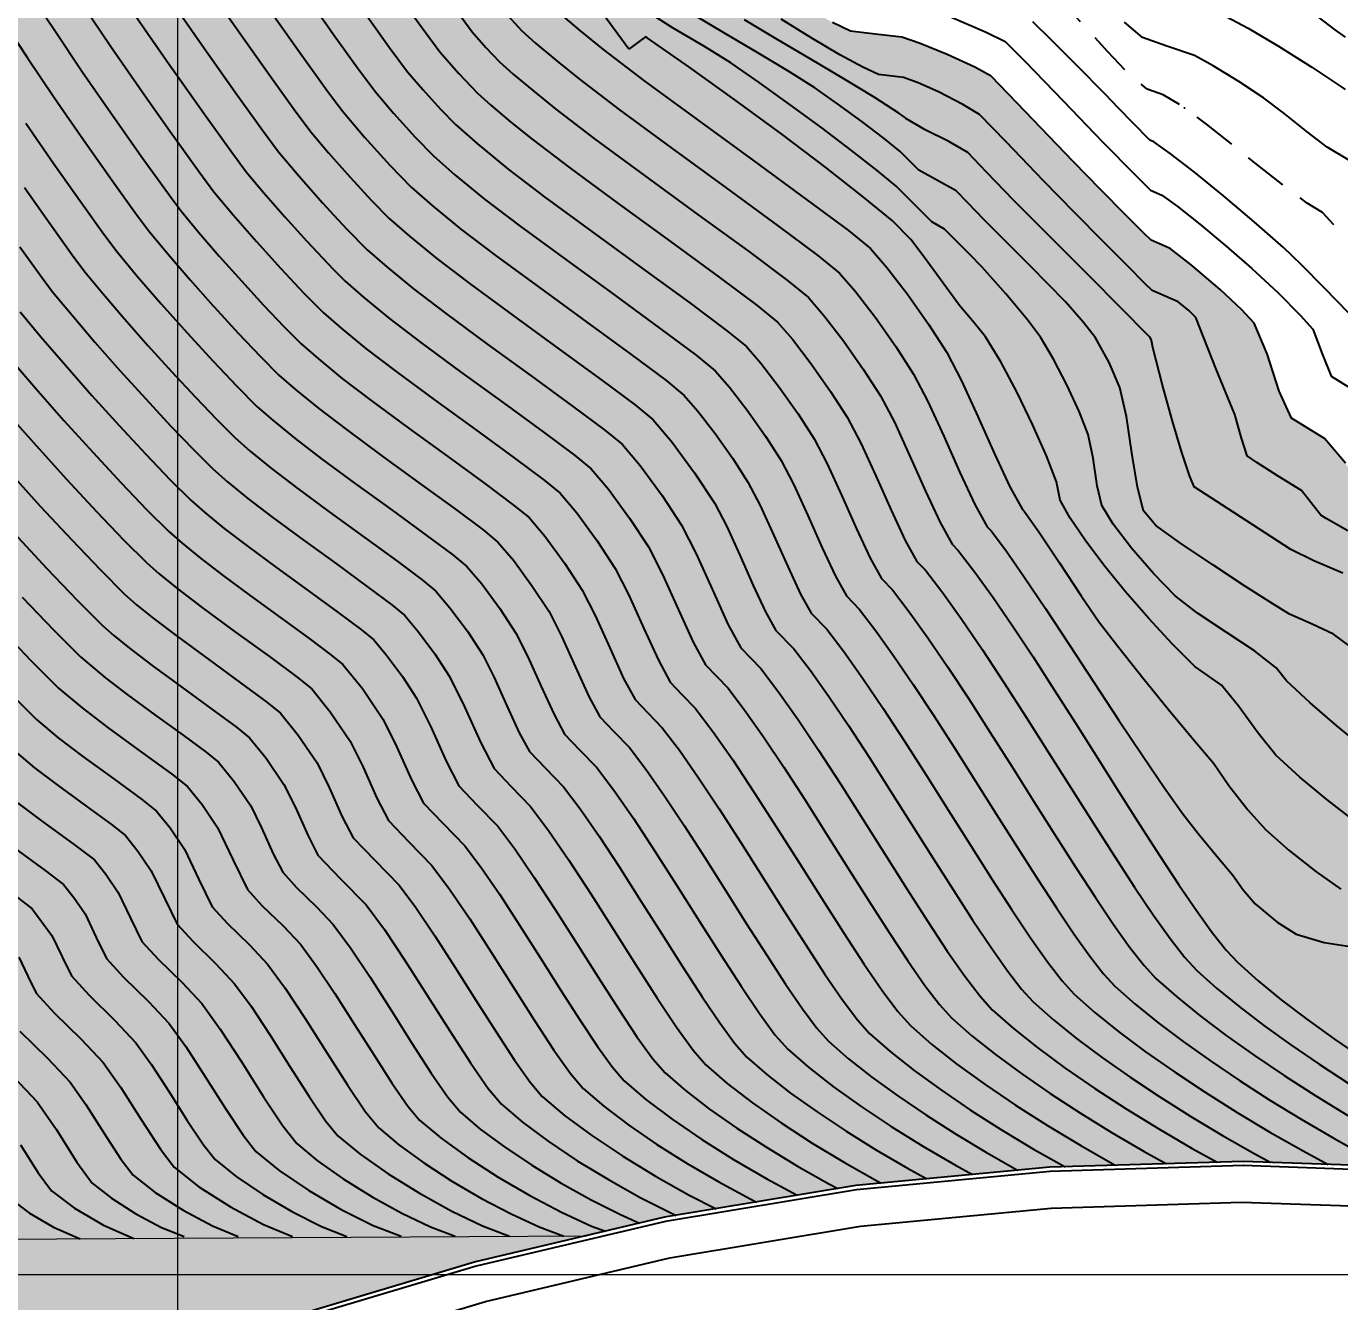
# Model space of a CAD drawing. Extents: x 61466 to 63015, y 108404 to 110397.
# Drawn here: x 62395.66 to 62433.29, y 109204.29 to 109240.82 of the extents above; entities that cross this region are included whole.
import ezdxf
from ezdxf import colors
from ezdxf.entities.mleader import LeaderData, LeaderLine
from ezdxf.math import Vec2, Vec3

# ---------------------------------------------------------------- set-up
doc = ezdxf.new("R2010")
doc.units = 0
doc.header["$LTSCALE"] = 1.000015
doc.header["$MEASUREMENT"] = 0
doc.linetypes.add('TRATTEGGIATA2', pattern=[0.375, 0.25, -0.125])
for name, color, linetype in [('colore lago', 131, 'Continuous'), ('coordinate', 2, 'Continuous'), ('Couronnement', 7, 'Continuous'), ('curve livello 1m', 2, 'Continuous'), ('curve livello 5m', 7, 'Continuous'), ('LIN025CO', 7, 'Continuous')]:
    doc.layers.add(name, color=color, linetype=linetype)
doc.layers.add('Colori bordi', color=5, linetype='Continuous', plot=False)
doc.layers.add('no_plot', color=5, linetype='Continuous', plot=False)
doc.layers.add('LINE035', color=1, linetype='Continuous', lineweight=35)
doc.styles.add('ARIAL', font='arial.ttf')

msp = doc.modelspace()

# ---------------------------------------------------------------- hatches: boundary and pattern name
at = {"layer": 'colore lago', "linetype": 'Continuous', "lineweight": 0}
msp.add_hatch(color=256, dxfattribs=at).paths.add_polyline_path([(62395.432, 109267.497), (62396.026, 109266.925), (62396.545, 109265.876), (62395.703, 109265.642), (62400.102, 109260.013), (62413.395, 109263.699), (62414.097, 109262.8), (62408.577, 109253.044), (62412.975, 109247.414), (62413.775, 109248.828), (62413.775, 109247.267), (62414.821, 109245.294), (62415.316, 109244.359), (62415.726, 109243.586), (62415.989, 109243.089), (62416.308, 109242.486), (62417.091, 109241.948), (62417.986, 109241.38), (62418.762, 109240.929), (62419.277, 109240.681), (62419.98, 109240.594), (62420.747, 109240.508), (62421.269, 109240.325), (62422.042, 109240.006), (62422.834, 109239.647), (62423.302, 109239.389), (62424.281, 109238.376), (62425.656, 109236.946), (62426.449, 109236.138), (62427.156, 109235.422), (62427.673, 109234.904), (62427.895, 109234.691), (62428.432, 109234.455), (62429.04, 109233.991), (62429.869, 109233.283), (62430.484, 109232.701), (62430.843, 109232.314), (62431.218, 109231.435), (62431.557, 109230.367), (62431.913, 109229.599), (62432.355, 109229.318), (62432.858, 109229.013), (62433.455, 109228.302), (62434.097, 109227.397), (62434.701, 109226.672), (62435.197, 109226.351), (62435.685, 109226.081), (62436.144, 109225.827), (62436.707, 109225.46), (62437.492, 109224.926), (62438.358, 109224.324), (62439.162, 109223.749), (62440.078, 109223.067), (62441.13, 109222.261), (62442.002, 109221.573), (62442.908, 109220.83), (62443.789, 109220.092), (62444.562, 109219.43), (62445.144, 109218.915), (62445.453, 109218.618), (62446.014, 109217.736), (62446.501, 109217.012), (62447.153, 109216.771), (62448.876, 109216.153), (62447.183, 109207.821), (62446.943, 109206.638), (62441.595, 109207.566), (62436.09, 109208.111), (62430.527, 109208.307), (62424.984, 109208.14), (62419.433, 109207.618), (62413.953, 109206.708), (62408.529, 109205.43), (62403.21, 109203.835), (62398.021, 109201.868), (62392.955, 109199.558), (62388.067, 109196.944), (62383.347, 109193.985), (62379.143, 109190.99), (62374.987, 109187.599), (62370.912, 109183.823), (62367.864, 109180.621), (62364.577, 109176.791), (62361.992, 109173.373), (62358.884, 109168.77), (62356.087, 109163.954), (62353.615, 109158.995), (62351.491, 109153.861), (62349.698, 109148.591), (62348.257, 109143.219), (62347.162, 109137.77), (62346.433, 109132.277), (62346.076, 109126.898), (62346.067, 109121.341), (62346.414, 109115.779), (62347.156, 109110.285), (62348.241, 109104.828), (62349.108, 109101.614), (62347.868, 109098.968), (62343.805, 109097.411), (62343.071, 109098.002), (62342.215, 109098.471), (62341.494, 109098.676), (62340.731, 109098.468), (62339.788, 109097.966), (62338.814, 109097.438), (62337.958, 109097.152), (62337.463, 109097.238), (62336.538, 109097.445), (62334.253, 109098.04), (62331.322, 109098.856), (62328.139, 109099.756), (62325.098, 109100.605), (62322.593, 109101.266), (62321.848, 109101.432), (62320.984, 109101.616), (62320.474, 109101.737), (62319.859, 109102.034), (62319.103, 109102.406), (62317.961, 109102.895), (62316.581, 109103.457), (62315.066, 109104.06), (62313.523, 109104.67), (62312.055, 109105.255), (62310.769, 109105.782), (62309.769, 109106.218), (62309.112, 109106.546), (62308.074, 109107.202), (62305.134, 109108.9), (62301.974, 109110.917), (62300, 109112.216), (62300, 109301.173), (62331.882, 109318.75), (62334.507, 109316.583), (62338.392, 109313.671), (62343.084, 109310.793), (62348.103, 109307.499), (62352.959, 109303.893), (62356.982, 109301.743), (62363.411, 109296.783), (62364.524, 109296.264), (62365.637, 109295.744), (62364.74, 109295.415), (62363.36, 109294.91), (62368.197, 109289.653), (62381.151, 109294.398), (62381.923, 109293.558), (62377.207, 109283.389), (62382.044, 109278.132), (62383.531, 109281.339), (62384.61, 109280.843), (62384.891, 109280.571), (62385.513, 109280.078), (62386.29, 109279.511), (62387.153, 109278.905), (62388.028, 109278.295), (62388.845, 109277.717), (62389.533, 109277.207), (62390.019, 109276.799), (62390.461, 109276.26), (62391.046, 109275.538), (62391.593, 109274.911), (62392.228, 109274.192), (62392.561, 109273.803), (62392.862, 109273.159), (62393.16, 109272.316), (62393.758, 109270.407), (62394.064, 109269.526), (62394.378, 109268.819)])

# ---------------------------------------------------------------- linework, layer by layer
at = {"layer": 'Colori bordi', "linetype": 'Continuous', "lineweight": 0, "flags": 128}
for points in [[(62418.762, 109240.929), (62419.277, 109240.681), (62419.98, 109240.594), (62420.747, 109240.508), (62420.747, 109240.508), (62421.269, 109240.325), (62422.042, 109240.006), (62422.834, 109239.647), (62423.302, 109239.389), (62423.302, 109239.389), (62424.281, 109238.376), (62425.656, 109236.946), (62425.656, 109236.946), (62426.449, 109236.138), (62427.156, 109235.422), (62427.673, 109234.904), (62427.895, 109234.691), (62428.432, 109234.455), (62428.432, 109234.455), (62429.04, 109233.991), (62429.869, 109233.283), (62429.869, 109233.283), (62430.484, 109232.701), (62430.843, 109232.314), (62430.843, 109232.314), (62431.218, 109231.435), (62431.557, 109230.367), (62431.913, 109229.599), (62431.913, 109229.599), (62432.355, 109229.318), (62432.858, 109229.013), (62432.858, 109229.013), (62433.455, 109228.302)], [(62436.09, 109208.111), (62430.527, 109208.307), (62424.984, 109208.14), (62419.433, 109207.618), (62413.953, 109206.708), (62408.529, 109205.43), (62403.21, 109203.835)]]:
    msp.add_lwpolyline(points, dxfattribs=at)
at = {"layer": 'coordinate', "linetype": 'Continuous', "lineweight": 0}
for p, q in [((62400, 109253.661), (62400, 109232.825)), ((62400, 109232.825), (62400, 109181.127)), ((62340.187, 109205.071), (62522.9, 109205.071))]:
    msp.add_line(p, q, dxfattribs=at)
at = {"layer": 'Couronnement', "linetype": 'Continuous'}
for p, q in [((62424.984, 109208.14), (62419.433, 109207.618)), ((62424.995, 109208.021), (62419.444, 109207.499)), ((62430.527, 109208.307), (62424.984, 109208.14)), ((62430.531, 109208.188), (62424.988, 109208.021)), ((62436.074, 109207.992), (62430.523, 109208.188)), ((62436.09, 109208.111), (62430.527, 109208.307)), ((62419.433, 109207.618), (62413.953, 109206.708)), ((62419.444, 109207.499), (62413.973, 109206.59)), ((62419.561, 109206.456), (62425.024, 109206.971)), ((62425.024, 109206.971), (62430.475, 109207.141)), ((62430.475, 109207.141), (62435.927, 109206.952)), ((62413.953, 109206.708), (62408.529, 109205.43)), ((62413.981, 109206.591), (62408.555, 109205.313)), ((62414.098, 109205.543), (62419.561, 109206.456)), ((62408.529, 109205.43), (62403.21, 109203.835)), ((62408.555, 109205.313), (62403.244, 109203.721)), ((62408.817, 109204.299), (62414.098, 109205.543)), ((62403.639, 109202.751), (62408.817, 109204.299))]:
    msp.add_line(p, q, dxfattribs=at)
at = {"layer": 'curve livello 1m', "color": 152, "linetype": 'TRATTEGGIATA2', "ltscale": 5, "flags": 128}
msp.add_lwpolyline([(62449.759, 109220.496), (62448.276, 109221.689), (62447.444, 109222.293), (62446.711, 109222.772), (62446.711, 109222.772), (62446.04, 109223.108), (62445.194, 109223.478), (62444.395, 109223.83), (62443.867, 109224.115), (62443.867, 109224.115), (62443.461, 109224.523), (62442.915, 109225.144), (62442.426, 109225.659), (62442.426, 109225.659), (62442.022, 109225.976), (62441.327, 109226.495), (62440.565, 109227.062), (62439.958, 109227.526), (62439.958, 109227.526), (62439.101, 109228.215), (62438.297, 109228.876), (62437.668, 109229.408), (62437.338, 109229.709), (62437.338, 109229.709), (62437.023, 109230.091), (62436.567, 109230.699), (62436.053, 109231.418), (62435.565, 109232.136), (62435.565, 109232.136), (62435.174, 109232.791), (62434.735, 109233.561), (62434.437, 109234.041), (62434.437, 109234.041), (62433.864, 109234.552), (62433.162, 109235.099), (62432.794, 109235.481), (62432.794, 109235.481), (62432.798, 109235.49), (62432.36, 109235.755), (62431.737, 109236.216), (62430.997, 109236.801), (62430.218, 109237.43), (62429.474, 109238.019), (62428.842, 109238.487), (62428.842, 109238.487), (62428.236, 109238.857), (62427.777, 109239.015), (62427.254, 109239.449), (62426.646, 109240.088), (62426.003, 109240.806), (62425.373, 109241.477), (62424.805, 109241.974), (62424.805, 109241.974), (62424.471, 109242.162), (62423.833, 109242.483), (62422.982, 109242.893), (62422.008, 109243.347), (62421.004, 109243.803), (62421.004, 109243.803), (62420.615, 109243.964), (62419.736, 109244.068), (62419.147, 109244.38), (62418.495, 109244.844), (62417.978, 109245.32), (62417.978, 109245.32), (62417.657, 109245.805), (62417.216, 109246.619), (62416.701, 109247.625), (62416.162, 109248.688), (62415.486, 109249.974), (62414.681, 109250.428)], dxfattribs=at)
at = {"layer": 'curve livello 5m', "color": 2}
msp.add_line((62413.401, 109240.514), (62412.922, 109240.163), dxfattribs=at)
at = {"layer": 'curve livello 5m', "color": 2, "flags": 128}
for points in [[(62412.922, 109240.163), (62401.62, 109255.569), (62396.35, 109259.827)], [(62395.321, 109245.83), (62395.964, 109245.153), (62396.504, 109244.544), (62396.504, 109244.544), (62397.057, 109243.733), (62398.04, 109242.25), (62398.897, 109240.97), (62398.897, 109240.97), (62399.834, 109239.624)], [(62405.172, 109241.467), (62406.065, 109240.221), (62406.59, 109239.517), (62406.59, 109239.517), (62407.021, 109239.009), (62407.528, 109238.449), (62407.957, 109238.006), (62407.957, 109238.006), (62408.595, 109237.449), (62409.474, 109236.728), (62409.474, 109236.728), (62410.523, 109235.929), (62411.871, 109234.937), (62413.32, 109233.883), (62414.672, 109232.897), (62415.729, 109232.109), (62416.294, 109231.649), (62416.711, 109231.169), (62417.235, 109230.485), (62417.773, 109229.722), (62418.236, 109229.002), (62418.613, 109228.283), (62419.03, 109227.374), (62419.451, 109226.423), (62419.842, 109225.582), (62420.168, 109224.999), (62420.479, 109224.678), (62420.962, 109224.05), (62421.494, 109223.305), (62422.064, 109222.465), (62422.662, 109221.554), (62423.279, 109220.594), (62423.905, 109219.608), (62424.529, 109218.62), (62425.142, 109217.651), (62425.733, 109216.726), (62426.294, 109215.867), (62426.813, 109215.097), (62427.282, 109214.439), (62427.689, 109213.917), (62428.025, 109213.552), (62428.616, 109213.028), (62429.291, 109212.481), (62430.038, 109211.917), (62430.846, 109211.343), (62431.705, 109210.765), (62432.603, 109210.19), (62433.528, 109209.624)], [(62430.036, 109241.101), (62430.666, 109240.765), (62431.538, 109240.249), (62432.496, 109239.648), (62433.382, 109239.06), (62433.449, 109239.007)], [(62433.455, 109228.302), (62432.858, 109229.013), (62432.858, 109229.013), (62432.355, 109229.318), (62431.913, 109229.599), (62431.913, 109229.599), (62431.557, 109230.367), (62431.218, 109231.435), (62430.843, 109232.314), (62430.843, 109232.314), (62430.484, 109232.701), (62429.869, 109233.283), (62429.869, 109233.283), (62429.04, 109233.991), (62428.432, 109234.455), (62428.432, 109234.455), (62427.895, 109234.691), (62427.673, 109234.904), (62427.156, 109235.422), (62426.449, 109236.138), (62425.656, 109236.946), (62425.656, 109236.946), (62424.281, 109238.376), (62423.302, 109239.389), (62423.302, 109239.389), (62422.834, 109239.647), (62422.042, 109240.006), (62421.269, 109240.325), (62420.747, 109240.508), (62420.747, 109240.508), (62419.98, 109240.594), (62419.277, 109240.681), (62418.762, 109240.929)], [(62433.721, 109218.053), (62432.921, 109218.672), (62432.149, 109219.318), (62431.465, 109219.947), (62431.465, 109219.947), (62430.955, 109220.569), (62430.403, 109221.338), (62429.901, 109221.947), (62429.901, 109221.947), (62429.144, 109222.487), (62428.494, 109223.129), (62427.821, 109223.853), (62427.158, 109224.618), (62426.539, 109225.381), (62425.997, 109226.1), (62425.566, 109226.736), (62425.281, 109227.244), (62425.281, 109227.244), (62425.178, 109227.776), (62424.895, 109228.515), (62424.502, 109229.399), (62424.047, 109230.328), (62423.58, 109231.205), (62423.148, 109231.928), (62423.148, 109231.928), (62422.82, 109232.324), (62422.404, 109232.82), (62422.404, 109232.82), (62421.93, 109233.459), (62421.387, 109234.209), (62421.009, 109234.708), (62421.009, 109234.708), (62420.466, 109235.253), (62419.652, 109235.924), (62418.567, 109236.772), (62417.306, 109237.725), (62415.967, 109238.711), (62414.649, 109239.655), (62413.447, 109240.486), (62413.447, 109240.486), (62413.401, 109240.514)], [(62399.834, 109239.624), (62399.845, 109239.609), (62400.768, 109238.3), (62401.523, 109237.248), (62401.967, 109236.653), (62401.967, 109236.653), (62402.466, 109236.053), (62403.067, 109235.365), (62403.702, 109234.663), (62404.302, 109234.024), (62404.469, 109233.855)], [(62395.61, 109236.203), (62396.364, 109235.134), (62396.981, 109234.274), (62397.343, 109233.788), (62397.343, 109233.788), (62397.864, 109233.157), (62398.479, 109232.44), (62399.15, 109231.68), (62399.839, 109230.918), (62400.509, 109230.196), (62401.122, 109229.555), (62401.641, 109229.037), (62402.082, 109228.652), (62402.689, 109228.154), (62403.414, 109227.602), (62404.345, 109226.917), (62405.346, 109226.189), (62406.28, 109225.508), (62407.01, 109224.963), (62407.399, 109224.645), (62407.803, 109224.168), (62408.3, 109223.491), (62408.741, 109222.817), (62409.072, 109222.172), (62409.436, 109221.361), (62409.787, 109220.587), (62410.076, 109220.052), (62410.536, 109219.571), (62411.056, 109219.038), (62411.537, 109218.403), (62412.078, 109217.62), (62412.66, 109216.733), (62413.265, 109215.786), (62413.874, 109214.823), (62414.467, 109213.887), (62415.026, 109213.023), (62415.531, 109212.274), (62415.965, 109211.684), (62416.306, 109211.297), (62416.882, 109210.796), (62417.56, 109210.268), (62418.322, 109209.724), (62419.148, 109209.176), (62420.017, 109208.635), (62420.911, 109208.113), (62421.466, 109207.809)], [(62404.469, 109233.855), (62404.799, 109233.521), (62405.338, 109233.05), (62406.082, 109232.441), (62406.968, 109231.765), (62408.108, 109230.927), (62409.333, 109230.036), (62410.476, 109229.203), (62411.37, 109228.536), (62411.846, 109228.147), (62412.341, 109227.563), (62412.949, 109226.734), (62413.489, 109225.91), (62413.893, 109225.12), (62414.339, 109224.128), (62414.768, 109223.181), (62415.122, 109222.526), (62415.768, 109221.858), (62416.25, 109221.227), (62416.786, 109220.465), (62417.363, 109219.602), (62417.966, 109218.67), (62418.584, 109217.699), (62419.201, 109216.721), (62419.806, 109215.767), (62420.384, 109214.866), (62420.923, 109214.051), (62421.408, 109213.351), (62421.827, 109212.799), (62422.166, 109212.424), (62422.75, 109211.91), (62423.428, 109211.371), (62424.183, 109210.815), (62425.001, 109210.25), (62425.869, 109209.686), (62426.771, 109209.131), (62427.693, 109208.592), (62428.328, 109208.241)], [(62395.142, 109228.097), (62396.067, 109227.076), (62396.965, 109226.107), (62397.787, 109225.247), (62398.483, 109224.552), (62398.825, 109224.253), (62399.296, 109223.867), (62399.994, 109223.338), (62400.892, 109222.681), (62401.806, 109222.016), (62402.554, 109221.463), (62402.952, 109221.144), (62403.457, 109220.52), (62403.994, 109219.725), (62404.344, 109219.02), (62404.718, 109218.181), (62405.03, 109217.579), (62405.647, 109216.933), (62406.345, 109216.218), (62406.822, 109215.579), (62407.367, 109214.772), (62407.952, 109213.865), (62408.546, 109212.925), (62409.122, 109212.018), (62409.65, 109211.212), (62410.101, 109210.574), (62410.447, 109210.17), (62411.087, 109209.626), (62411.868, 109209.048), (62412.75, 109208.459), (62413.694, 109207.884), (62414.659, 109207.345), (62415.431, 109206.954)], [(62395.325, 109220.067), (62395.904, 109219.58), (62396.552, 109219.092), (62397.371, 109218.495), (62398.107, 109217.955), (62398.505, 109217.642), (62398.864, 109217.198), (62399.247, 109216.632), (62399.63, 109215.828), (62399.984, 109215.105), (62400.435, 109214.612), (62401.092, 109213.97), (62401.633, 109213.398), (62402.104, 109212.755), (62402.649, 109211.926), (62403.219, 109211.027), (62403.765, 109210.17), (62404.238, 109209.47), (62404.588, 109209.042), (62405.226, 109208.514), (62406.028, 109207.952), (62406.926, 109207.396), (62407.851, 109206.887), (62408.735, 109206.465), (62409.509, 109206.168)], [(62395.48, 109212.038), (62396.271, 109211.266), (62396.922, 109210.578), (62397.372, 109209.942), (62397.891, 109209.128), (62398.377, 109208.374), (62398.728, 109207.915), (62399.354, 109207.421), (62400.158, 109206.908), (62401, 109206.46), (62401.738, 109206.158)]]:
    msp.add_lwpolyline(points, dxfattribs=at)
at = {"layer": 'LIN025CO', "linetype": 'Continuous', "lineweight": 0}
msp.add_line((62385.493, 109206.024), (62411.719, 109206.182), dxfattribs=at)
at = {"layer": 'no_plot', "flags": 128}
for points in [[(62421.561, 109248.682), (62422.205, 109247.879), (62422.748, 109247.244), (62423.38, 109246.575), (62424.03, 109245.924), (62424.592, 109245.391), (62424.963, 109245.078), (62425.71, 109244.719), (62426.452, 109244.362), (62426.921, 109243.891), (62427.367, 109243.451), (62428.027, 109243.177), (62429.028, 109242.865), (62430.091, 109242.539), (62430.936, 109242.223), (62431.411, 109241.952), (62432.039, 109241.55), (62432.502, 109241.212), (62433.154, 109240.721), (62433.449, 109240.503)], [(62399.834, 109247.359), (62400.036, 109247.063), (62401.163, 109245.362), (62402.146, 109243.895), (62403.232, 109242.334), (62404.291, 109240.834), (62404.469, 109240.585)], [(62399.834, 109245.411), (62400.382, 109244.584), (62401.334, 109243.163), (62402.385, 109241.652), (62403.41, 109240.2), (62404.248, 109239.032), (62404.469, 109238.736)], [(62395.259, 109244.268), (62395.78, 109243.682), (62396.312, 109242.901), (62397.259, 109241.472), (62398.085, 109240.239), (62398.998, 109238.928), (62399.834, 109237.742)], [(62399.834, 109243.458), (62400.522, 109242.432), (62401.538, 109240.971), (62402.529, 109239.567), (62403.34, 109238.437), (62403.816, 109237.799), (62404.326, 109237.191), (62404.469, 109237.029)], [(62395.568, 109242.068), (62396.478, 109240.694), (62397.273, 109239.508), (62398.151, 109238.246), (62399.006, 109237.034), (62399.706, 109236.058), (62399.834, 109235.887)], [(62406.052, 109242.1), (62406.974, 109240.816), (62407.515, 109240.09), (62408.052, 109239.468), (62408.589, 109238.903), (62408.971, 109238.563), (62409.55, 109238.075), (62410.153, 109237.586), (62411.234, 109236.761), (62412.624, 109235.739), (62414.118, 109234.653), (62415.511, 109233.636), (62416.601, 109232.824), (62417.183, 109232.349), (62417.613, 109231.854), (62418.153, 109231.15), (62418.708, 109230.362), (62419.186, 109229.621), (62419.574, 109228.879), (62420.004, 109227.942), (62420.438, 109226.962), (62420.842, 109226.095), (62421.177, 109225.494), (62421.421, 109225.242), (62421.919, 109224.595), (62422.467, 109223.827), (62423.054, 109222.962), (62423.671, 109222.023), (62424.307, 109221.034), (62424.951, 109220.018), (62425.594, 109218.999), (62426.226, 109218.001), (62426.836, 109217.048), (62427.413, 109216.163), (62427.948, 109215.37), (62428.431, 109214.692), (62428.85, 109214.153), (62429.197, 109213.777), (62429.765, 109213.272), (62430.41, 109212.746), (62431.121, 109212.203), (62431.89, 109211.65), (62432.707, 109211.092), (62433.563, 109210.535)], [(62399.834, 109241.522), (62400.691, 109240.29), (62401.648, 109238.934), (62402.432, 109237.842), (62402.891, 109237.226), (62403.468, 109236.538), (62404.162, 109235.754), (62404.469, 109235.422)], [(62394.823, 109241.236), (62395.697, 109239.916), (62396.461, 109238.777), (62397.304, 109237.565), (62398.125, 109236.401), (62398.798, 109235.464), (62399.193, 109234.934), (62399.726, 109234.29), (62399.834, 109234.165)], [(62407.882, 109241.411), (62408.44, 109240.663), (62408.83, 109240.21), (62409.22, 109239.8), (62409.614, 109239.45), (62410.21, 109238.947), (62410.831, 109238.443), (62411.945, 109237.594), (62413.377, 109236.541), (62414.915, 109235.422), (62416.351, 109234.375), (62417.473, 109233.538), (62418.072, 109233.049), (62418.515, 109232.54), (62419.072, 109231.814), (62419.644, 109231.003), (62420.135, 109230.239), (62420.135, 109230.239), (62420.535, 109229.476), (62420.978, 109228.51), (62421.425, 109227.501), (62421.841, 109226.607), (62422.187, 109225.989), (62422.364, 109225.806), (62422.84, 109225.188), (62423.362, 109224.461), (62423.921, 109223.644), (62424.508, 109222.756), (62425.115, 109221.817), (62425.732, 109220.848), (62426.352, 109219.867), (62426.965, 109218.895), (62427.564, 109217.952), (62428.14, 109217.057), (62428.684, 109216.231), (62429.187, 109215.492), (62429.642, 109214.862), (62430.038, 109214.358), (62430.369, 109214.003), (62430.954, 109213.483), (62431.617, 109212.941), (62432.35, 109212.382), (62433.142, 109211.813), (62433.983, 109211.238)], [(62409.364, 109241.236), (62409.852, 109240.697), (62410.257, 109240.336), (62410.871, 109239.819), (62411.51, 109239.3), (62412.656, 109238.427), (62414.129, 109237.343), (62415.713, 109236.192), (62417.19, 109235.114), (62418.345, 109234.253), (62418.962, 109233.75), (62419.418, 109233.225), (62419.99, 109232.478), (62420.579, 109231.644), (62421.085, 109230.858), (62421.496, 109230.072), (62421.952, 109229.078), (62422.412, 109228.04), (62422.84, 109227.12), (62423.196, 109226.483), (62423.306, 109226.37), (62423.717, 109225.823), (62424.246, 109225.062), (62424.864, 109224.142), (62425.54, 109223.116), (62426.248, 109222.037), (62426.956, 109220.96), (62427.638, 109219.936), (62428.263, 109219.02), (62428.802, 109218.266), (62429.239, 109217.703), (62429.767, 109217.052), (62430.229, 109216.509), (62430.529, 109216.082), (62430.87, 109215.688), (62430.87, 109215.688), (62431.496, 109215.163), (62432.046, 109214.814), (62432.046, 109214.814), (62432.851, 109214.58), (62433.842, 109214.43)], [(62410.9, 109241.223), (62411.531, 109240.691), (62412.188, 109240.158), (62413.367, 109239.259), (62414.882, 109238.145), (62416.51, 109236.961), (62418.029, 109235.853), (62419.217, 109234.967), (62419.851, 109234.45), (62420.32, 109233.911), (62420.909, 109233.143), (62421.514, 109232.285), (62422.034, 109231.476), (62422.458, 109230.668), (62422.926, 109229.646), (62423.399, 109228.578), (62423.839, 109227.633), (62424.205, 109226.978), (62424.248, 109226.933), (62424.675, 109226.336), (62425.262, 109225.448), (62425.882, 109224.508), (62426.403, 109223.756), (62426.961, 109223.027), (62427.647, 109222.16), (62428.384, 109221.253), (62429.091, 109220.403), (62429.69, 109219.707), (62430.113, 109219.079), (62430.66, 109218.379), (62431.168, 109217.818), (62431.168, 109217.818), (62431.846, 109217.209), (62432.608, 109216.608), (62433.327, 109216.108)], [(62434.016, 109220.124), (62433.209, 109220.779), (62432.447, 109221.438), (62431.763, 109222.076), (62431.763, 109222.076), (62431.474, 109222.445), (62430.85, 109222.933), (62430.038, 109223.469), (62429.221, 109224.008), (62428.582, 109224.504), (62428.582, 109224.504), (62427.953, 109225.147), (62427.328, 109225.874), (62426.803, 109226.564), (62426.478, 109227.095), (62426.478, 109227.095), (62426.344, 109227.66), (62426.226, 109228.454), (62426.085, 109229.126), (62426.085, 109229.126), (62425.834, 109229.763), (62425.481, 109230.528), (62425.089, 109231.288), (62424.722, 109231.914), (62424.722, 109231.914), (62424.346, 109232.408), (62423.723, 109233.155), (62423.04, 109233.93), (62423.04, 109233.93), (62422.695, 109234.279), (62422.243, 109234.733), (62422.243, 109234.733), (62421.974, 109235.013), (62421.608, 109235.214), (62421.125, 109235.694), (62420.585, 109236.24), (62420.585, 109236.24), (62420.037, 109236.693), (62419.305, 109237.265), (62418.454, 109237.907), (62417.552, 109238.572), (62416.663, 109239.209), (62415.853, 109239.769), (62415.853, 109239.769), (62415.095, 109240.238), (62414.197, 109240.767), (62413.536, 109241.183)], [(62435.787, 109221.434), (62433.113, 109223.412), (62432.505, 109223.691), (62431.855, 109223.986), (62431.855, 109223.986), (62431.38, 109224.274), (62430.597, 109224.776), (62429.655, 109225.396), (62428.702, 109226.036), (62428.702, 109226.036), (62428.02, 109226.522), (62427.675, 109226.946), (62427.495, 109227.622), (62427.34, 109228.606), (62427.182, 109229.643), (62426.991, 109230.475), (62426.991, 109230.475), (62426.683, 109231.192), (62426.295, 109231.9), (62426.295, 109231.9), (62425.953, 109232.334), (62425.436, 109232.93), (62425.436, 109232.93), (62424.421, 109233.954), (62423.096, 109235.286), (62423.096, 109235.286), (62422.635, 109235.767), (62422.306, 109236.107), (62422.306, 109236.107), (62421.773, 109236.401), (62421.233, 109236.697), (62421.233, 109236.697), (62420.704, 109237.228), (62420.241, 109237.603), (62419.603, 109238.089), (62418.904, 109238.601), (62418.258, 109239.052), (62418.258, 109239.052), (62417.529, 109239.514), (62416.618, 109240.057), (62415.666, 109240.617), (62414.815, 109241.128)], [(62422.126, 109241.095), (62423.161, 109240.646), (62423.707, 109240.383), (62424.289, 109239.804), (62425.367, 109238.685), (62426.509, 109237.499), (62427.423, 109236.571), (62427.872, 109236.126), (62428.199, 109235.982), (62428.634, 109235.671), (62429.288, 109235.152), (62430.041, 109234.523), (62430.773, 109233.883), (62431.525, 109233.181), (62432.172, 109232.538), (62432.518, 109232.148), (62432.79, 109231.441), (62433.051, 109230.795), (62433.522, 109230.503)], [(62433.377, 109225.156), (62432.552, 109225.512), (62431.888, 109225.831), (62431.888, 109225.831), (62430.254, 109226.894), (62429.125, 109227.63), (62428.984, 109227.954), (62428.766, 109228.611), (62428.5, 109229.505), (62428.214, 109230.541), (62427.937, 109231.622), (62427.937, 109231.622), (62427.898, 109231.824), (62427.868, 109231.886), (62427.831, 109231.93), (62426.148, 109233.629), (62423.949, 109235.839), (62423.949, 109235.839), (62423.183, 109236.636), (62422.638, 109237.201), (62422.638, 109237.201), (62422.092, 109237.521), (62421.414, 109237.857), (62420.858, 109238.18), (62420.858, 109238.18), (62420.824, 109238.215), (62420.664, 109238.334), (62419.955, 109238.79), (62419.085, 109239.318), (62418.126, 109239.886), (62417.151, 109240.458), (62416.236, 109241.002)], [(62433.522, 109226.367), (62432.901, 109226.718), (62432.901, 109226.718), (62432.751, 109226.815), (62432.194, 109227.523), (62431.526, 109227.937), (62430.922, 109228.325), (62430.636, 109228.517), (62430.636, 109228.517), (62430.481, 109229.023), (62430.284, 109229.699), (62430.284, 109229.699), (62429.752, 109230.998), (62429.168, 109232.48), (62428.965, 109232.683), (62428.665, 109232.927), (62427.917, 109233.256), (62427.709, 109233.455), (62427.218, 109233.944), (62426.52, 109234.646), (62425.69, 109235.488), (62424.802, 109236.393), (62424.802, 109236.393), (62423.732, 109237.506), (62422.97, 109238.295), (62422.97, 109238.295), (62422.495, 109238.58), (62421.797, 109238.941), (62421.797, 109238.941), (62421.22, 109239.196), (62420.791, 109239.356), (62420.791, 109239.356), (62420.082, 109239.439), (62419.627, 109239.644), (62418.968, 109240.002), (62418.168, 109240.476), (62417.289, 109241.026)], [(62433.554, 109232.607), (62432.857, 109233.314), (62432.184, 109233.994), (62431.677, 109234.484), (62431.677, 109234.484), (62430.841, 109235.218), (62429.964, 109235.961), (62429.133, 109236.639), (62428.437, 109237.179), (62427.967, 109237.509), (62427.967, 109237.509), (62427.85, 109237.561), (62427.362, 109238.052), (62426.953, 109238.476), (62426.568, 109238.877), (62426.568, 109238.877), (62425.763, 109239.691), (62425.037, 109240.418), (62424.499, 109240.95)], [(62433.574, 109236.979), (62432.935, 109237.358), (62432.935, 109237.358), (62432.36, 109237.794), (62431.692, 109238.332), (62431.112, 109238.773), (62431.112, 109238.773), (62430.4, 109239.241), (62429.668, 109239.688), (62429.136, 109239.979), (62429.136, 109239.979), (62428.336, 109240.248), (62427.64, 109240.494), (62427.64, 109240.494), (62427.126, 109240.939)], [(62404.469, 109240.585), (62405.157, 109239.627), (62405.665, 109238.944), (62406.189, 109238.327), (62406.804, 109237.647), (62407.326, 109237.109), (62407.944, 109236.569), (62408.796, 109235.871), (62409.812, 109235.096), (62411.119, 109234.135), (62412.523, 109233.114), (62413.833, 109232.158), (62414.857, 109231.395), (62415.404, 109230.948), (62415.809, 109230.483), (62416.316, 109229.821), (62416.838, 109229.081), (62417.287, 109228.384), (62417.652, 109227.687), (62418.056, 109226.805), (62418.464, 109225.885), (62418.843, 109225.069), (62419.159, 109224.505), (62419.537, 109224.114), (62420.005, 109223.505), (62420.521, 109222.783), (62421.073, 109221.969), (62421.654, 109221.085), (62422.252, 109220.154), (62422.858, 109219.198), (62423.463, 109218.24), (62424.058, 109217.301), (62424.631, 109216.404), (62425.175, 109215.571), (62425.678, 109214.825), (62426.132, 109214.187), (62426.527, 109213.68), (62426.853, 109213.326), (62427.426, 109212.819), (62428.08, 109212.288), (62428.805, 109211.742), (62429.589, 109211.185), (62430.421, 109210.625), (62431.292, 109210.067), (62432.189, 109209.518), (62433.103, 109208.984), (62434.022, 109208.473)], [(62404.469, 109238.736), (62404.741, 109238.372), (62405.357, 109237.645), (62406.08, 109236.845), (62406.694, 109236.212), (62407.292, 109235.689), (62408.117, 109235.013), (62409.101, 109234.263), (62410.366, 109233.333), (62411.725, 109232.344), (62412.994, 109231.419), (62413.985, 109230.68), (62414.515, 109230.248), (62414.906, 109229.798), (62415.398, 109229.157), (62415.903, 109228.44), (62416.337, 109227.765), (62416.691, 109227.091), (62417.082, 109226.237), (62417.477, 109225.346), (62417.844, 109224.556), (62418.15, 109224.01), (62418.595, 109223.55), (62419.085, 109222.91), (62419.628, 109222.144), (62420.211, 109221.28), (62420.822, 109220.342), (62421.45, 109219.36), (62422.083, 109218.359), (62422.71, 109217.367), (62423.318, 109216.41), (62423.897, 109215.516), (62424.435, 109214.711), (62424.919, 109214.022), (62425.338, 109213.476), (62425.681, 109213.101), (62426.279, 109212.573), (62426.966, 109212.021), (62427.73, 109211.451), (62428.557, 109210.872), (62429.435, 109210.29), (62430.35, 109209.714), (62431.291, 109209.151), (62432.244, 109208.609), (62432.96, 109208.221)], [(62395.648, 109238.046), (62396.457, 109236.884), (62397.245, 109235.767), (62397.889, 109234.869), (62398.268, 109234.361), (62398.844, 109233.666), (62399.531, 109232.872), (62400.273, 109232.04), (62401.014, 109231.232), (62401.699, 109230.509), (62402.273, 109229.934), (62402.733, 109229.531), (62403.368, 109229.012), (62404.125, 109228.434), (62405.097, 109227.719), (62406.143, 109226.958), (62407.119, 109226.247), (62407.882, 109225.678), (62408.289, 109225.346), (62408.711, 109224.847), (62409.23, 109224.14), (62409.691, 109223.436), (62410.036, 109222.761), (62410.417, 109221.914), (62410.783, 109221.106), (62411.085, 109220.547), (62411.514, 109220.099), (62411.999, 109219.602), (62412.5, 109218.939), (62413.065, 109218.122), (62413.673, 109217.196), (62414.304, 109216.208), (62414.939, 109215.203), (62415.559, 109214.226), (62416.142, 109213.324), (62416.669, 109212.542), (62417.122, 109211.927), (62417.478, 109211.523), (62418.079, 109211), (62418.787, 109210.448), (62419.582, 109209.881), (62420.444, 109209.309), (62421.351, 109208.744), (62422.284, 109208.2), (62422.773, 109207.932)], [(62399.834, 109237.742), (62399.887, 109237.667), (62400.615, 109236.653), (62401.042, 109236.08), (62401.593, 109235.418), (62402.256, 109234.659), (62402.956, 109233.885), (62403.619, 109233.179), (62403.969, 109232.825)], [(62404.469, 109237.029), (62404.94, 109236.497), (62405.554, 109235.833), (62406.062, 109235.315), (62406.641, 109234.809), (62407.439, 109234.156), (62408.39, 109233.431), (62409.613, 109232.531), (62410.928, 109231.575), (62412.154, 109230.681), (62413.113, 109229.965), (62413.625, 109229.548), (62414.156, 109228.921), (62414.808, 109228.031), (62415.388, 109227.147), (62415.73, 109226.494), (62416.108, 109225.669), (62416.49, 109224.807), (62416.845, 109224.044), (62417.141, 109223.515), (62417.652, 109222.986), (62418.127, 109222.367), (62418.652, 109221.626), (62419.216, 109220.789), (62419.807, 109219.882), (62420.415, 109218.932), (62421.028, 109217.963), (62421.634, 109217.003), (62422.223, 109216.077), (62422.783, 109215.212), (62423.303, 109214.433), (62423.772, 109213.766), (62424.178, 109213.239), (62424.51, 109212.875), (62425.088, 109212.365), (62425.753, 109211.83), (62426.492, 109211.279), (62427.292, 109210.719), (62428.141, 109210.156), (62429.027, 109209.599), (62429.937, 109209.054), (62430.859, 109208.529), (62431.321, 109208.279)], [(62399.834, 109235.887), (62400.117, 109235.507), (62400.609, 109234.914), (62401.195, 109234.236), (62401.829, 109233.525), (62402.461, 109232.836), (62402.472, 109232.825)], [(62404.469, 109235.422), (62404.856, 109235.003), (62405.431, 109234.418), (62405.99, 109233.93), (62406.76, 109233.299), (62407.679, 109232.598), (62408.861, 109231.729), (62410.13, 109230.805), (62411.315, 109229.942), (62412.241, 109229.251), (62412.736, 109228.847), (62413.248, 109228.242), (62413.879, 109227.383), (62414.438, 109226.528), (62414.858, 109225.709), (62415.32, 109224.681), (62415.764, 109223.699), (62416.131, 109223.02), (62416.71, 109222.422), (62417.209, 109221.768), (62417.765, 109220.979), (62418.362, 109220.085), (62418.987, 109219.12), (62419.627, 109218.114), (62420.267, 109217.101), (62420.893, 109216.112), (62421.492, 109215.179), (62422.05, 109214.334), (62422.553, 109213.61), (62422.987, 109213.038), (62423.338, 109212.65), (62423.943, 109212.117), (62424.645, 109211.559), (62425.427, 109210.983), (62426.275, 109210.398), (62427.174, 109209.813), (62428.108, 109209.238), (62429.063, 109208.68), (62429.779, 109208.285)], [(62395.483, 109234.501), (62396.072, 109233.68), (62396.418, 109233.216), (62396.975, 109232.541), (62397.632, 109231.776), (62398.348, 109230.964), (62399.085, 109230.15), (62399.8, 109229.378), (62400.455, 109228.694), (62401.009, 109228.14), (62401.43, 109227.772), (62402.01, 109227.297), (62402.703, 109226.769), (62403.592, 109226.115), (62404.548, 109225.419), (62405.44, 109224.769), (62406.138, 109224.249), (62406.51, 109223.945), (62406.896, 109223.489), (62407.371, 109222.842), (62407.792, 109222.199), (62408.222, 109221.332), (62408.683, 109220.299), (62409.067, 109219.557), (62409.558, 109219.044), (62410.114, 109218.474), (62410.628, 109217.79), (62411.212, 109216.937), (62411.839, 109215.973), (62412.486, 109214.955), (62413.127, 109213.94), (62413.737, 109212.988), (62414.291, 109212.153), (62414.766, 109211.496), (62415.135, 109211.072), (62415.746, 109210.543), (62416.474, 109209.984), (62417.293, 109209.41), (62418.18, 109208.835), (62419.109, 109208.274), (62420.054, 109207.741), (62420.158, 109207.686)], [(62399.834, 109234.165), (62400.363, 109233.554), (62401.013, 109232.825)], [(62401.013, 109232.825), (62401.051, 109232.783), (62401.738, 109232.034), (62402.373, 109231.364), (62402.904, 109230.831), (62403.384, 109230.411), (62404.046, 109229.869), (62404.836, 109229.267), (62405.85, 109228.521), (62406.941, 109227.728), (62407.958, 109226.986), (62408.754, 109226.393), (62409.178, 109226.046), (62409.618, 109225.526), (62410.16, 109224.788), (62410.64, 109224.054), (62411.001, 109223.351), (62411.397, 109222.468), (62411.779, 109221.625), (62412.094, 109221.042), (62412.492, 109220.626), (62412.941, 109220.166), (62413.413, 109219.545), (62413.941, 109218.789), (62414.509, 109217.931), (62415.102, 109217.009), (62415.705, 109216.058), (62416.301, 109215.113), (62416.876, 109214.212), (62417.414, 109213.388), (62417.9, 109212.68), (62418.317, 109212.121), (62418.65, 109211.748), (62419.219, 109211.25), (62419.884, 109210.726), (62420.628, 109210.186), (62421.434, 109209.64), (62422.287, 109209.097), (62423.169, 109208.566), (62424.065, 109208.058), (62424.072, 109208.054)], [(62402.472, 109232.825), (62403.046, 109232.219), (62403.536, 109231.727), (62404.036, 109231.291), (62404.725, 109230.726), (62405.546, 109230.1), (62406.603, 109229.323), (62407.738, 109228.497), (62408.797, 109227.725), (62409.626, 109227.107), (62410.068, 109226.746), (62410.526, 109226.205), (62411.09, 109225.437), (62411.59, 109224.673), (62411.965, 109223.941), (62412.378, 109223.021), (62412.776, 109222.143), (62413.104, 109221.536), (62413.469, 109221.154), (62413.883, 109220.73), (62414.374, 109220.084), (62414.923, 109219.297), (62415.514, 109218.405), (62416.131, 109217.446), (62416.758, 109216.456), (62417.379, 109215.474), (62417.977, 109214.536), (62418.536, 109213.68), (62419.041, 109212.942), (62419.475, 109212.361), (62419.822, 109211.974), (62420.414, 109211.455), (62421.105, 109210.91), (62421.879, 109210.349), (62422.718, 109209.781), (62423.605, 109209.215), (62424.523, 109208.664), (62425.423, 109208.153)], [(62403.969, 109232.825), (62404.167, 109232.624), (62404.687, 109232.17), (62405.403, 109231.584), (62406.257, 109230.932), (62407.355, 109230.125), (62408.535, 109229.267), (62409.637, 109228.464), (62410.498, 109227.822), (62410.957, 109227.447), (62411.433, 109226.884), (62412.019, 109226.085), (62412.539, 109225.291), (62412.929, 109224.53), (62413.359, 109223.574), (62413.772, 109222.662), (62414.113, 109222.031), (62414.447, 109221.681), (62414.825, 109221.294), (62415.335, 109220.623), (62415.906, 109219.806), (62416.52, 109218.879), (62417.161, 109217.883), (62417.812, 109216.855), (62418.456, 109215.835), (62419.078, 109214.861), (62419.659, 109213.971), (62420.183, 109213.205), (62420.634, 109212.602), (62420.994, 109212.199), (62421.609, 109211.661), (62422.327, 109211.095), (62423.131, 109210.512), (62424.002, 109209.921), (62424.923, 109209.334), (62425.877, 109208.761), (62426.844, 109208.213), (62426.873, 109208.197)], [(62395.494, 109232.643), (62396.086, 109231.925), (62396.785, 109231.111), (62397.547, 109230.247), (62398.33, 109229.381), (62399.091, 109228.56), (62399.788, 109227.832), (62400.378, 109227.243), (62400.779, 109226.892), (62401.332, 109226.439), (62401.992, 109225.936), (62402.839, 109225.313), (62403.751, 109224.65), (62404.601, 109224.03), (62405.266, 109223.534), (62405.621, 109223.245), (62405.988, 109222.81), (62406.441, 109222.194), (62406.843, 109221.58), (62407.253, 109220.754), (62407.692, 109219.77), (62408.058, 109219.063), (62408.58, 109218.516), (62409.172, 109217.91), (62409.663, 109217.257), (62410.219, 109216.443), (62410.818, 109215.523), (62411.435, 109214.552), (62412.047, 109213.584), (62412.629, 109212.674), (62413.158, 109211.878), (62413.611, 109211.251), (62413.963, 109210.846), (62414.546, 109210.342), (62415.24, 109209.809), (62416.023, 109209.261), (62416.869, 109208.712), (62417.755, 109208.176), (62418.657, 109207.668), (62418.916, 109207.532)], [(62395.197, 109231.309), (62395.937, 109230.446), (62396.745, 109229.531), (62397.576, 109228.613), (62398.383, 109227.743), (62399.121, 109226.97), (62399.746, 109226.346), (62400.128, 109226.013), (62400.653, 109225.582), (62401.281, 109225.104), (62402.087, 109224.511), (62402.953, 109223.881), (62403.762, 109223.291), (62404.394, 109222.82), (62404.731, 109222.544), (62405.294, 109221.849), (62405.893, 109220.962), (62406.283, 109220.176), (62406.701, 109219.24), (62407.048, 109218.568), (62407.603, 109217.989), (62408.229, 109217.346), (62408.697, 109216.724), (62409.227, 109215.949), (62409.797, 109215.073), (62410.384, 109214.149), (62410.966, 109213.227), (62411.521, 109212.361), (62412.025, 109211.604), (62412.456, 109211.006), (62412.791, 109210.621), (62413.415, 109210.085), (62414.166, 109209.518), (62415.015, 109208.936), (62415.929, 109208.36), (62416.878, 109207.806), (62417.746, 109207.338)], [(62395.09, 109229.781), (62395.944, 109228.814), (62396.821, 109227.844), (62397.674, 109226.925), (62398.454, 109226.109), (62399.115, 109225.449), (62399.476, 109225.133), (62399.975, 109224.724), (62400.713, 109224.165), (62401.662, 109223.47), (62402.63, 109222.766), (62403.421, 109222.182), (62403.842, 109221.844), (62404.375, 109221.184), (62404.944, 109220.343), (62405.313, 109219.598), (62405.709, 109218.711), (62406.039, 109218.073), (62406.625, 109217.461), (62407.287, 109216.782), (62407.791, 109216.107), (62408.367, 109215.255), (62408.984, 109214.297), (62409.612, 109213.304), (62410.22, 109212.347), (62410.777, 109211.496), (62411.254, 109210.822), (62411.619, 109210.395), (62412.211, 109209.887), (62412.925, 109209.348), (62413.731, 109208.796), (62414.6, 109208.248), (62415.5, 109207.722), (62416.404, 109207.235), (62416.586, 109207.145)], [(62395.312, 109226.307), (62396.256, 109225.289), (62397.12, 109224.386), (62397.851, 109223.655), (62398.174, 109223.374), (62398.618, 109223.01), (62399.275, 109222.511), (62400.121, 109221.892), (62400.983, 109221.265), (62401.688, 109220.744), (62402.063, 109220.443), (62402.538, 109219.856), (62403.045, 109219.106), (62403.374, 109218.443), (62403.727, 109217.652), (62404.021, 109217.084), (62404.669, 109216.406), (62405.403, 109215.654), (62405.923, 109214.95), (62406.523, 109214.051), (62407.161, 109213.052), (62407.795, 109212.048), (62408.387, 109211.133), (62408.894, 109210.4), (62409.275, 109209.944), (62409.879, 109209.431), (62410.617, 109208.885), (62411.45, 109208.329), (62412.341, 109207.786), (62413.252, 109207.277), (62414.145, 109206.825), (62414.283, 109206.763)], [(62395.547, 109224.471), (62396.453, 109223.524), (62397.22, 109222.758), (62397.939, 109222.152), (62398.556, 109221.684), (62399.351, 109221.103), (62400.16, 109220.514), (62400.821, 109220.026), (62401.174, 109219.743), (62401.62, 109219.191), (62402.095, 109218.488), (62402.404, 109217.865), (62402.736, 109217.122), (62403.011, 109216.589), (62403.408, 109216.156), (62403.985, 109215.592), (62404.46, 109215.09), (62404.95, 109214.428), (62405.514, 109213.582), (62406.114, 109212.643), (62406.711, 109211.698), (62407.267, 109210.837), (62407.744, 109210.147), (62408.103, 109209.719), (62408.672, 109209.236), (62409.365, 109208.722), (62410.149, 109208.2), (62410.987, 109207.689), (62411.844, 109207.21), (62412.684, 109206.784), (62413.234, 109206.539)], [(62394.839, 109223.653), (62395.786, 109222.662), (62396.588, 109221.861), (62397.261, 109221.295), (62398.014, 109220.727), (62398.966, 109220.033), (62399.822, 109219.407), (62400.284, 109219.043), (62400.701, 109218.527), (62401.146, 109217.869), (62401.592, 109216.935), (62402.002, 109216.094), (62402.417, 109215.641), (62403.021, 109215.051), (62403.518, 109214.526), (62403.977, 109213.905), (62404.506, 109213.113), (62405.068, 109212.233), (62405.627, 109211.348), (62406.148, 109210.541), (62406.595, 109209.895), (62406.931, 109209.493), (62407.55, 109208.973), (62408.316, 109208.42), (62409.18, 109207.862), (62410.092, 109207.33), (62411.002, 109206.851), (62411.861, 109206.456), (62412.256, 109206.308)], [(62395.119, 109221.801), (62395.956, 109220.964), (62396.582, 109220.437), (62397.283, 109219.91), (62398.168, 109219.264), (62398.964, 109218.681), (62399.395, 109218.342), (62399.783, 109217.862), (62400.196, 109217.251), (62400.611, 109216.381), (62400.993, 109215.6), (62401.426, 109215.127), (62402.056, 109214.51), (62402.576, 109213.962), (62403.082, 109213.269), (62403.67, 109212.376), (62404.284, 109211.406), (62404.873, 109210.483), (62405.383, 109209.729), (62405.76, 109209.268), (62406.337, 109208.783), (62407.051, 109208.267), (62407.857, 109207.747), (62408.708, 109207.25), (62409.557, 109206.804), (62410.357, 109206.435), (62411.064, 109206.171)], [(62395.225, 109218.723), (62396.066, 109218.095), (62397.048, 109217.379), (62397.616, 109216.942), (62397.946, 109216.534), (62398.297, 109216.014), (62398.65, 109215.275), (62398.975, 109214.61), (62399.444, 109214.097), (62400.128, 109213.429), (62400.691, 109212.834), (62401.221, 109212.098), (62401.838, 109211.147), (62402.461, 109210.161), (62403.014, 109209.324), (62403.416, 109208.817), (62404.005, 109208.329), (62404.745, 109207.811), (62405.573, 109207.299), (62406.426, 109206.829), (62407.241, 109206.439), (62407.955, 109206.166)], [(62395.313, 109217.293), (62396.208, 109216.64), (62396.727, 109216.241), (62397.027, 109215.869), (62397.348, 109215.395), (62397.669, 109214.721), (62397.965, 109214.116), (62398.453, 109213.583), (62399.164, 109212.888), (62399.749, 109212.27), (62400.234, 109211.597), (62400.799, 109210.725), (62401.37, 109209.823), (62401.876, 109209.056), (62402.244, 109208.592), (62402.909, 109208.051), (62403.758, 109207.48), (62404.689, 109206.936), (62405.603, 109206.478), (62406.401, 109206.164)], [(62395.369, 109215.902), (62395.837, 109215.541), (62396.398, 109214.777), (62396.689, 109214.168), (62396.956, 109213.621), (62397.462, 109213.068), (62398.199, 109212.347), (62398.807, 109211.706), (62399.247, 109211.095), (62399.76, 109210.303), (62400.278, 109209.484), (62400.738, 109208.788), (62401.072, 109208.366), (62401.676, 109207.875), (62402.446, 109207.357), (62403.292, 109206.863), (62404.122, 109206.447), (62404.846, 109206.162)], [(62395.449, 109214.158), (62395.708, 109213.615), (62395.947, 109213.126), (62396.471, 109212.553), (62397.235, 109211.807), (62397.864, 109211.142), (62398.372, 109210.425), (62398.957, 109209.508), (62399.505, 109208.658), (62399.9, 109208.141), (62400.605, 109207.584), (62401.512, 109207.006), (62402.46, 109206.501), (62403.292, 109206.16)], [(62395.307, 109210.725), (62395.98, 109210.015), (62396.521, 109209.229), (62397.117, 109208.291), (62397.556, 109207.69), (62398.103, 109207.258), (62398.805, 109206.811), (62399.539, 109206.419), (62400.183, 109206.156)], [(62395.5, 109208.779), (62396.009, 109207.978), (62396.385, 109207.464), (62397.042, 109206.967), (62397.873, 109206.481), (62398.744, 109206.104)], [(62395.213, 109207.239), (62395.758, 109206.826), (62396.447, 109206.423), (62397.206, 109206.095)]]:
    msp.add_lwpolyline(points, dxfattribs=at)

# ---------------------------------------------------------------- next in the draw order: leaders
at = {"layer": 'LINE035', "linetype": 'Continuous', "lineweight": 0}
ml = msp.add_multileader_mtext('Standard', dxfattribs=at)
ml.set_content('CANAUX DE DECHARGE', color=256, style='ARIAL')
ml.set_leader_properties()
ml.build(insert=Vec2(0, 0))
ml.multileader.update_dxf_attribs({"has_text_frame": 1, "text_left_attachment_type": 2, "text_right_attachment_type": 2, "dogleg_length": 0.36, "arrow_head_size": 5, "scale": 10})
ctx = ml.context
ctx.base_point, ctx.scale, ctx.char_height, ctx.arrow_head_size, ctx.landing_gap_size, ctx.plane_origin, ctx.plane_x_axis, ctx.plane_y_axis = Vec3(62387.273, 109176.926), 10, 3.5, 5, 0.9, Vec3(62431.678, 109324.787), Vec3(0, 1), Vec3(-1, 0)
ctx.left_attachment, ctx.right_attachment, ctx.text_align_type = 2, 2, 2
notes = []
notes.append((ctx, [(1, (1, 1, 0), (62387.273, 109239.417), (0, -1), 3.6, [(1, [(62433.135, 109266.703), (62420.864, 109300.531)], 0, [])])]))
ctx.mtext.insert, ctx.mtext.text_direction, ctx.mtext.rotation, ctx.mtext.alignment, ctx.mtext.flow_direction = Vec3(62385.463, 109234.917), Vec3(0, 1), 1.570796, 3, 5
ctx.mtext.has_bg_fill, ctx.mtext.bg_color, ctx.mtext.bg_scale_factor, ctx.mtext.bg_transparency, ctx.mtext.use_window_bg_color = 1, -1073741824, 1.25, 0, 1
for ctx, leaders in notes:
    for number, flags, end, landing, length, lines in leaders:
        leader = LeaderData()
        leader.index, (leader.has_last_leader_line, leader.has_dogleg_vector, leader.attachment_direction) = number, flags
        leader.last_leader_point, leader.dogleg_vector, leader.dogleg_length = Vec3(end), Vec3(landing), length
        for number, points, colour, breaks in lines:
            line = LeaderLine()
            line.index, line.vertices, line.color, line.breaks = number, Vec3.list(points), colors.encode_raw_color(colour), breaks
            leader.lines.append(line)
        ctx.leaders.append(leader)

doc.saveas('drawing.dxf')
